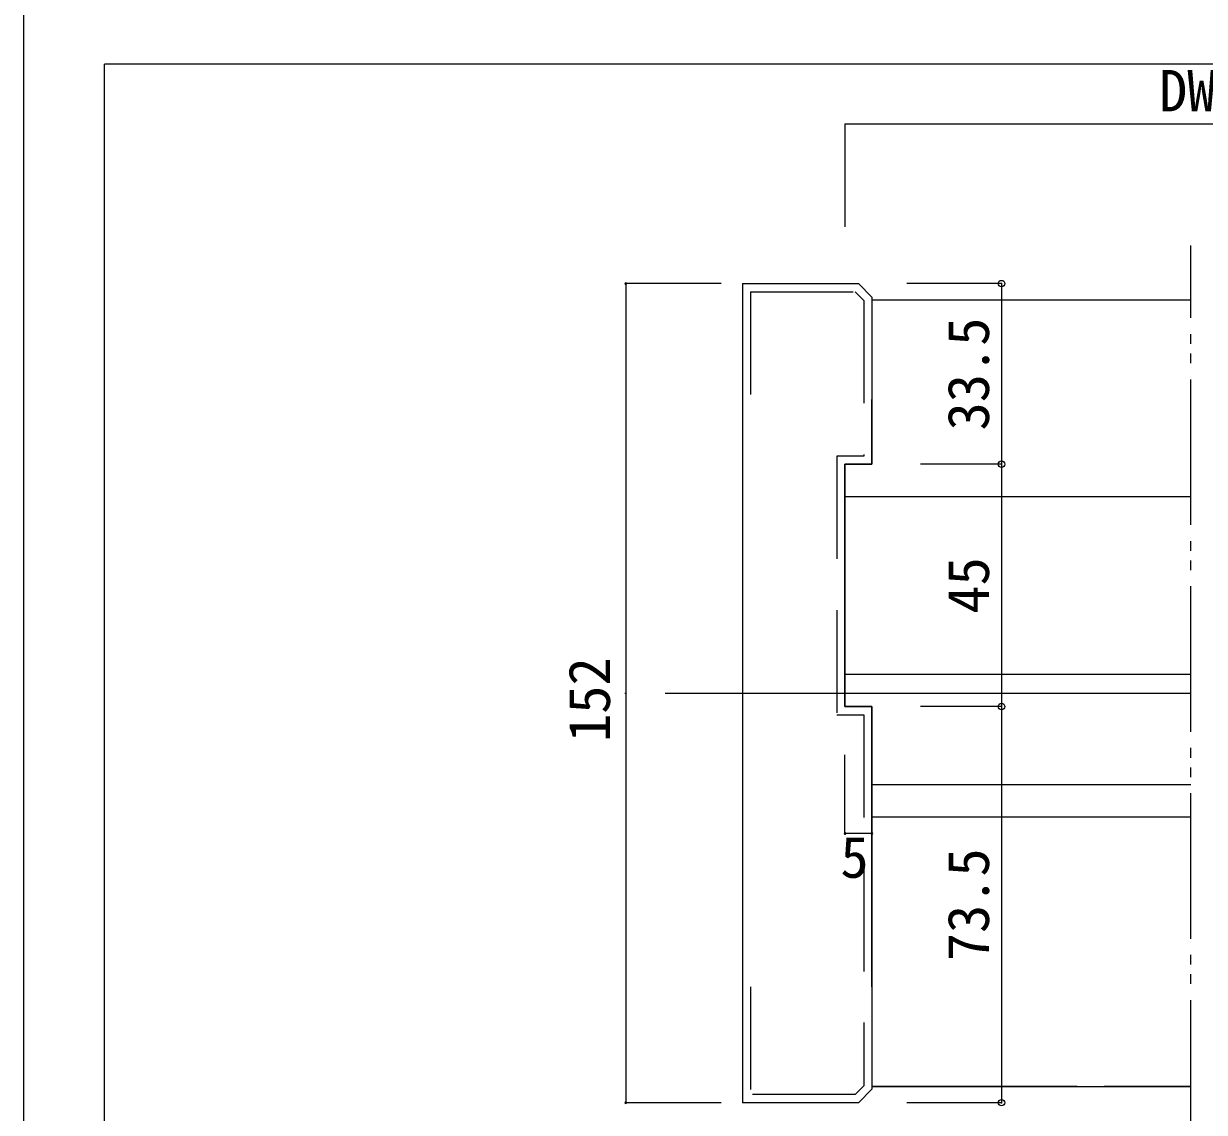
# Model space of a CAD drawing. Units: millimetres on the paper, enlarged 10 times, with parts at other scales. Extents: x -2000 to 2000, y -1385 to 1385.
# Drawn here: x -2000 to -1270, y -766 to -92 of the extents above; entities that cross this region are included whole.
import ezdxf
from ezdxf.enums import TextEntityAlignment as Align

# ---------------------------------------------------------------- set-up
doc = ezdxf.new("R2010")
doc.units = ezdxf.units.MM
doc.header["$LTSCALE"] = 10
doc.header["$PDMODE"] = 32
doc.header["$PDSIZE"] = 4
for name, pattern in [('CHAIN', [18.5, 12, -1.5, 3.5, -1.5]), ('CHAIN2', [12, 9, -1, 1, -1]), ('DOUBLE_CHAIN2', [12.8, 9, -1, 0.6, -0.6, 0.6, -1]), ('USER2', [9.525, 6.35, -3.175]), ('USER6', [9, 6, -0.75, 1.5, -0.75])]:
    doc.linetypes.add(name, pattern=pattern)
for name, color, linetype, lineweight in [('1-0_H-SYM', 7, 'Continuous', 20), ('1-1_0', 7, 'Continuous', 20), ('2-0_18', 7, 'Continuous', 18)]:
    doc.layers.add(name, color=color, linetype=linetype, lineweight=lineweight)
doc.styles.add('ＭＳ ゴシック', font='')
doc.styles.get('ＭＳ ゴシック').set_extended_font_data('MS Gothic')

msp = doc.modelspace()

# ---------------------------------------------------------------- linework, layer by layer
at = {"layer": '1-0_H-SYM'}
for p in [(379.99, -117.5), (379.99, -117.5), (379.99, -117.5), (379.99, -117.5), (-1950.01, -1017.5), (379.99, -117.5), (379.99, -117.5), (-1950.01, -1017.5)]:
    msp.add_line(p, (-1950.01, -117.5), dxfattribs=at)
at = {"layer": '1-1_0'}
for p in [(380, -117.5), (380, -117.5), (-1950, -1017.5), (-1950, -1017.5), (380, -117.5), (380, -117.5), (-1950, -1017.5)]:
    msp.add_line(p, (-1950, -117.5), dxfattribs=at)
msp.add_lwpolyline([(2000, -1385), (2000, 1385), (-2000, 1385), (-2000, -1385)], dxfattribs=at)
at = {"layer": '2-0_18', "color": 4, "lineweight": 9}
for p, q in [((-1491.92, -154.52), (-1491.92, -218.14)), ((-1395.1, -253.33), (-1453.58, -253.33)), ((-1395.1, -253.33), (-1395.1, -364.99)), ((-1627.49, -316.66), (-1627.49, -696.66)), ((-1395.1, -364.99), (-1445.25, -364.99)), ((-1395.1, -364.99), (-1395.1, -514.99)), ((-1395.1, -514.99), (-1445.25, -514.99)), ((-1395.1, -514.99), (-1395.1, -759.99)), ((-1568.58, -759.99), (-1627.49, -759.99)), ((-1395.1, -759.99), (-1453.58, -759.99))]:
    msp.add_line(p, q, dxfattribs=at)
at = {"layer": '2-0_18', "linetype": 'DOUBLE_CHAIN2', "lineweight": 20}
msp.add_line((-1277.89, -786.57), (-1277.89, -229.8), dxfattribs=at)
at = {"layer": '2-0_18', "lineweight": 20}
for p, q in [((-1555.25, -253.33), (-1555.25, -759.99)), ((-1475.25, -263.33), (-1277.89, -263.33)), ((-1555.25, -316.66), (-1555.25, -696.66)), ((-1491.92, -384.99), (-1491.92, -494.99)), ((-1491.92, -384.99), (-1491.92, -494.99)), ((-1491.92, -384.99), (-1277.89, -384.99)), ((-1475.25, -384.99), (-1277.89, -384.99)), ((-1491.92, -494.99), (-1277.89, -494.99)), ((-1475.25, -494.99), (-1277.89, -494.99)), ((-1277.89, -563.33), (-1475.25, -563.33)), ((-1277.89, -563.33), (-1475.25, -563.33)), ((-1277.89, -563.33), (-1475.25, -563.33)), ((-1277.89, -563.33), (-1475.25, -563.33)), ((-1277.89, -583.33), (-1475.25, -583.33)), ((-1277.89, -583.33), (-1475.25, -583.33)), ((-1277.89, -583.33), (-1475.25, -583.33)), ((-1277.89, -583.33), (-1475.25, -583.33)), ((-1475.25, -749.99), (-1277.89, -749.99)), ((-1348.24, -749.99), (-1475.25, -749.99)), ((-1277.89, -749.99), (-1331.58, -749.99)), ((-1483.58, -759.99), (-1555.25, -759.99))]:
    msp.add_line(p, q, dxfattribs=at)
at = {"layer": '2-0_18', "linetype": 'USER2', "lineweight": 20}
for p, q in [((-1550.25, -258.33), (-1550.25, -324.99)), ((-1550.25, -688.33), (-1550.25, -754.99))]:
    msp.add_line(p, q, dxfattribs=at)
at = {"layer": '2-0_18', "color": 4, "linetype": 'USER6', "lineweight": 9}
msp.add_line((-1628.07, -506.66), (-1627.49, -506.66), dxfattribs=at)
msp.add_line((-1628.07, -506.66), (-1627.49, -506.66), dxfattribs=at)
at = {"layer": '2-0_18', "linetype": 'CHAIN', "lineweight": 20}
msp.add_line((-1603.18, -506.67), (-1277.89, -506.67), dxfattribs=at)
at = {"layer": '2-0_18', "color": 4, "linetype": 'CHAIN2', "lineweight": 9}
msp.add_line((-1603.18, -506.67), (-1277.89, -506.67), dxfattribs=at)
at = {"layer": '2-0_18', "color": 4, "lineweight": 9}
for points in [[(-1491.92, -154.52), (-1056.23, -154.52), (-1056.23, -218.14)], [(-1568.58, -253.33), (-1627.49, -253.33), (-1627.49, -759.99)]]:
    msp.add_lwpolyline(points, dxfattribs=at)
at = {"layer": '2-0_18', "lineweight": 20}
for points in [[(-1555.25, -253.33), (-1483.58, -253.33), (-1475.25, -261.66), (-1475.25, -364.99), (-1491.92, -364.99), (-1475.25, -364.99), (-1475.25, -324.99)], [(-1475.25, -688.33), (-1475.25, -514.99), (-1491.92, -514.99), (-1491.92, -364.99), (-1491.92, -514.99), (-1475.25, -514.99), (-1475.25, -751.66)], [(-1475.25, -593.47), (-1491.92, -593.47), (-1491.92, -544.88)], [(-1483.58, -759.99), (-1475.25, -751.66), (-1483.58, -759.99)]]:
    msp.add_lwpolyline(points, dxfattribs=at)
at = {"layer": '2-0_18', "linetype": 'USER2', "lineweight": 20}
msp.add_lwpolyline([(-1550.25, -258.33), (-1485.65, -258.33), (-1480.25, -263.73), (-1480.25, -359.99), (-1496.92, -359.99), (-1496.92, -519.99), (-1480.25, -519.99), (-1480.25, -749.59), (-1485.65, -754.99), (-1550.25, -754.99)], dxfattribs=at)
at = {"layer": '2-0_18', "color": 4, "lineweight": 9}
for centre, start, end in [((-1627.49, -253.33), 90, 270), ((-1627.49, -253.33), 270, 90), ((-1627.49, -759.99), 90, 270), ((-1627.49, -759.99), 270, 90)]:
    msp.add_arc(centre, 0.521, start, end, dxfattribs=at)
at = {"layer": '2-0_18', "lineweight": 20}
for centre, start, end in [((-1491.92, -593.47), 90, 270), ((-1491.92, -593.47), 90, 270), ((-1491.92, -593.47), 90, 270), ((-1491.92, -593.47), 90, 270), ((-1491.92, -593.47), 90, 270), ((-1491.92, -593.47), 90, 270), ((-1491.92, -593.47), 270, 90), ((-1491.92, -593.47), 270, 90), ((-1491.92, -593.47), 270, 90), ((-1491.92, -593.47), 270, 90), ((-1491.92, -593.47), 270, 90), ((-1491.92, -593.47), 270, 90), ((-1475.25, -593.47), 90, 270), ((-1475.25, -593.47), 90, 270), ((-1475.25, -593.47), 90, 270), ((-1475.25, -593.47), 90, 270), ((-1475.25, -593.47), 90, 270), ((-1475.25, -593.47), 90, 270), ((-1475.25, -593.47), 270, 90), ((-1475.25, -593.47), 270, 90), ((-1475.25, -593.47), 270, 90), ((-1475.25, -593.47), 270, 90), ((-1475.25, -593.47), 270, 90), ((-1475.25, -593.47), 270, 90)]:
    msp.add_arc(centre, 0.521, start, end, dxfattribs=at)
at = {"layer": '2-0_18', "color": 4}
for p in [(-1395.1, -253.33), (-1395.1, -364.99), (-1395.1, -514.99), (-1395.1, -759.99)]:
    msp.add_point(p, dxfattribs=at)

# ---------------------------------------------------------------- texts
at = {"layer": '2-0_18', "style": 'ＭＳ ゴシック'}
for s, p in [('DW:812', (-1297.63, -154.52)), ('5', (-1494.7, -628.58))]:
    msp.add_text(s, height=25.66, dxfattribs=at).set_placement(p, align=Align.BOTTOM_LEFT)
for s, p in [('33.5', (-1395.1, -344.16)), ('45', (-1395.1, -457.49)), ('152', (-1629.57, -536.88)), ('73.5', (-1395.1, -672.49))]:
    msp.add_text(s, height=25.66, rotation=90, dxfattribs=at).set_placement(p, align=Align.BOTTOM_LEFT)

doc.saveas('drawing.dxf')
